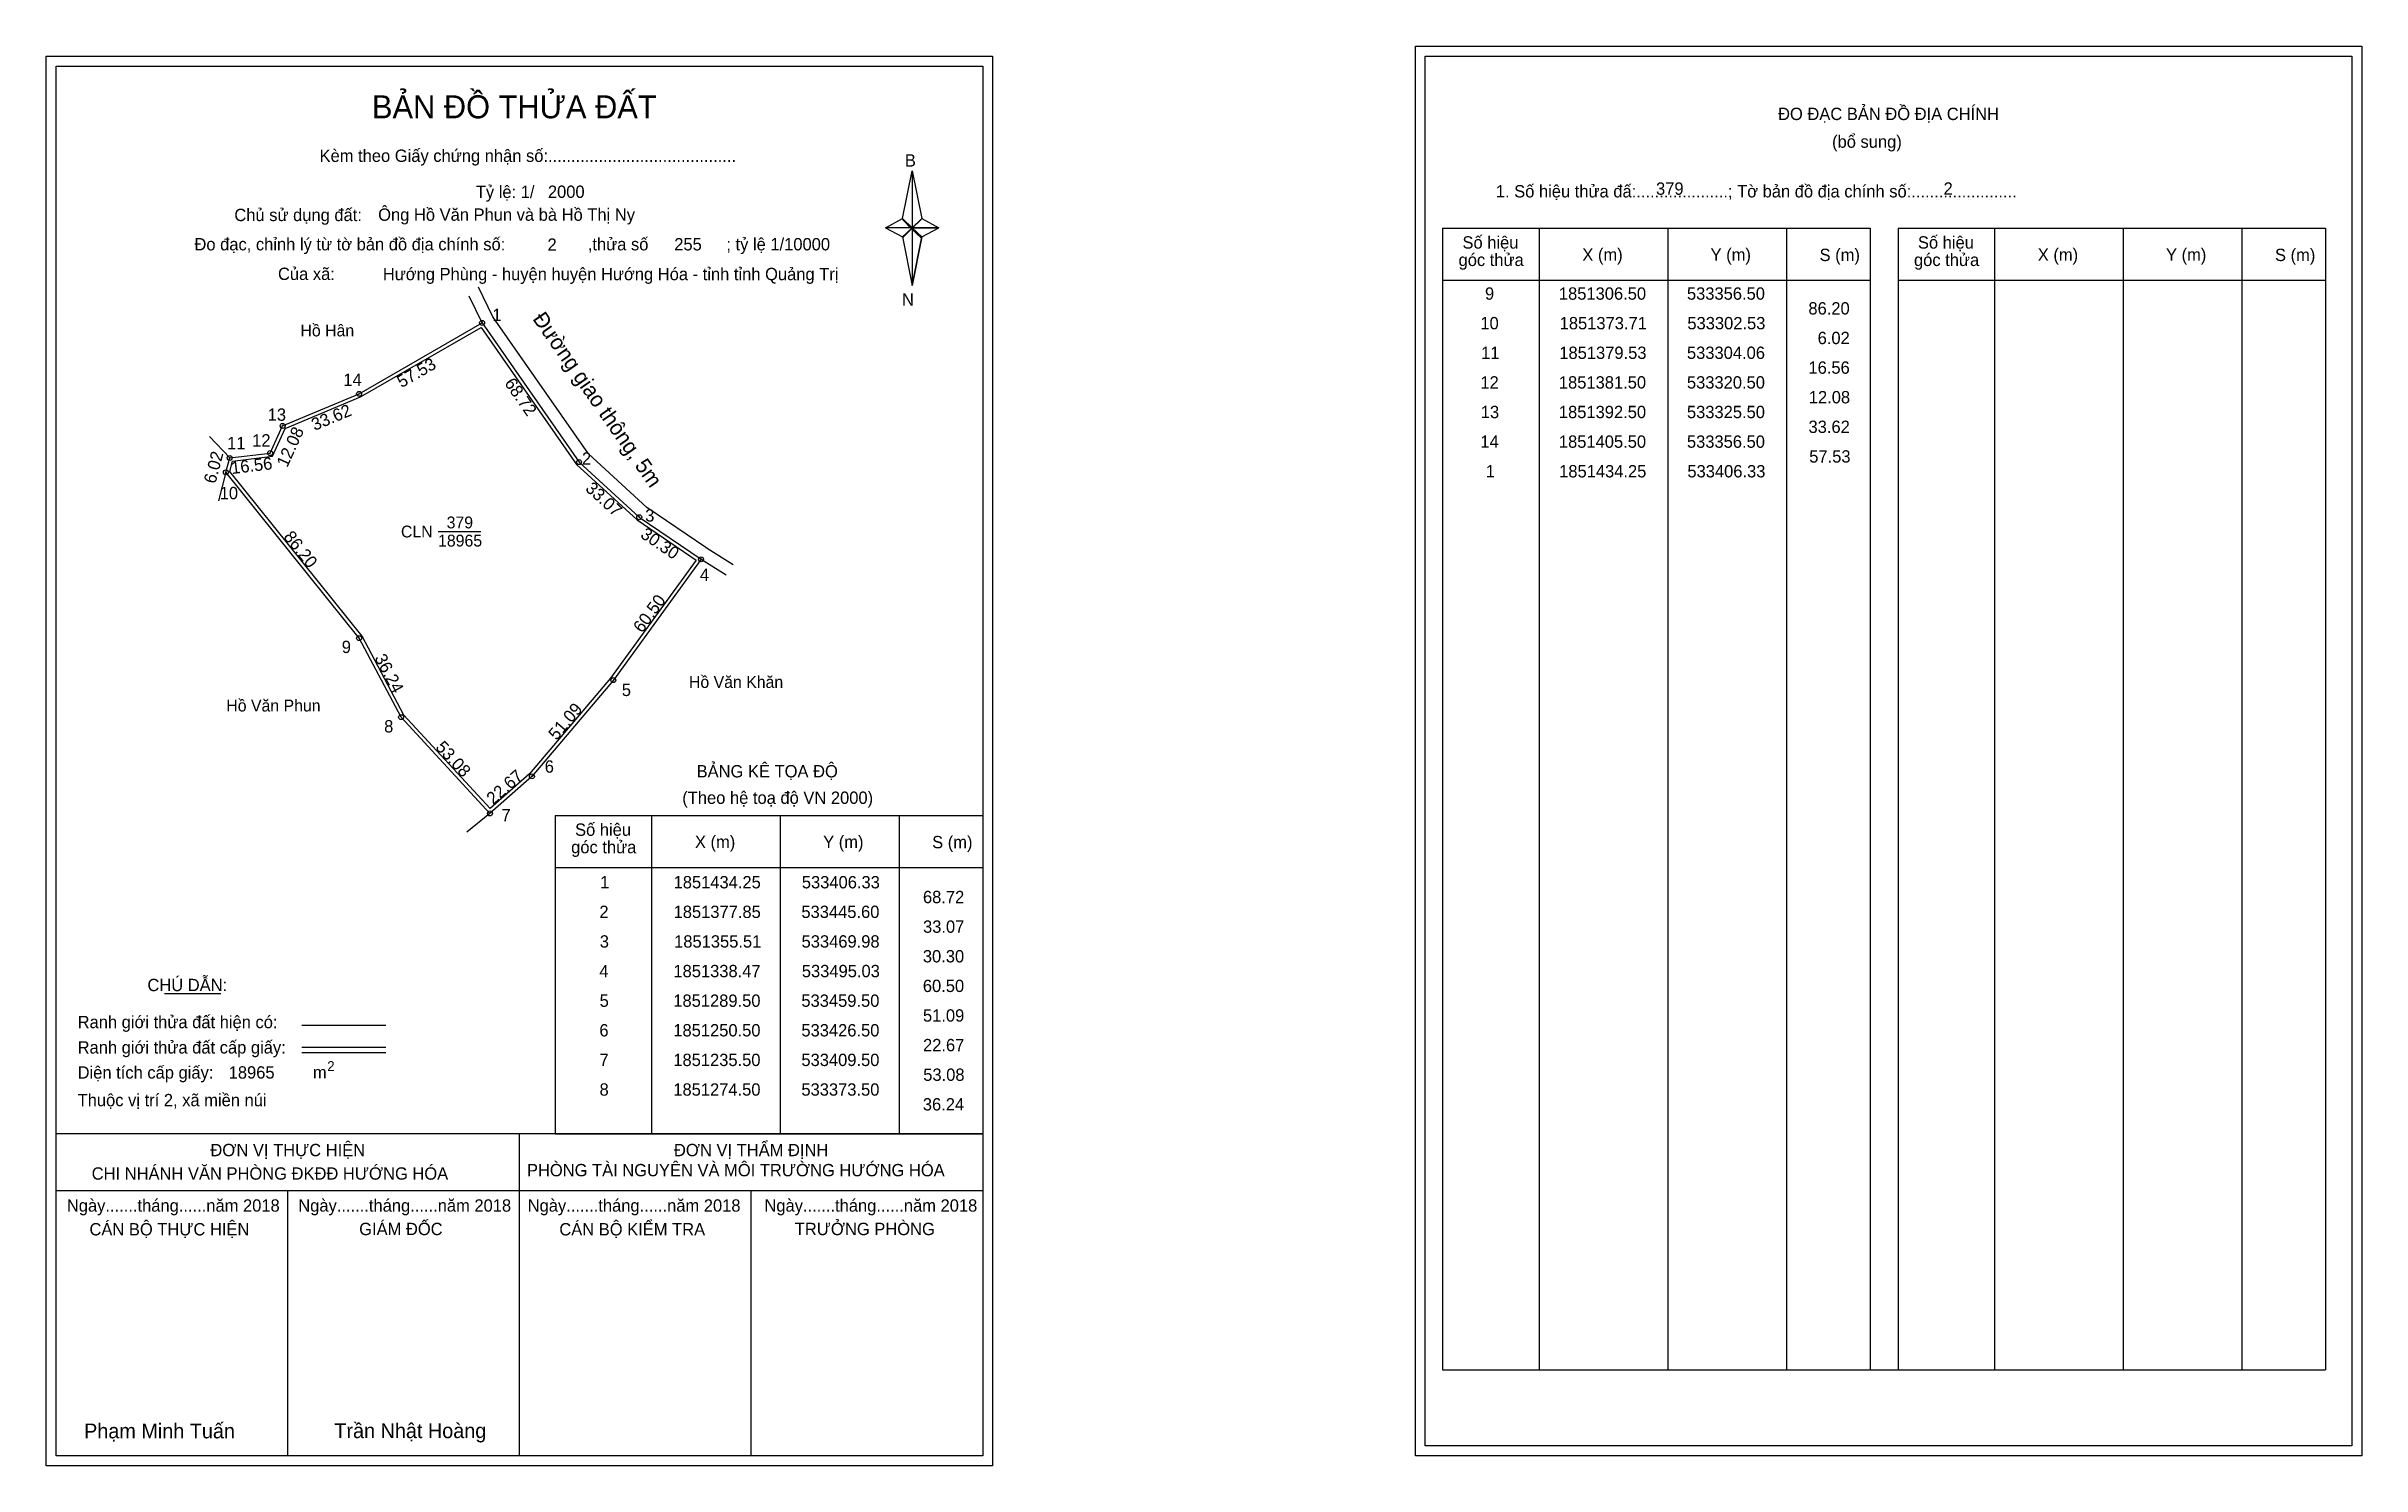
# Model space of a CAD drawing. Extents: x 533230 to 534168, y 1850971 to 1851546.
import ezdxf

# ---------------------------------------------------------------- set-up
doc = ezdxf.new("R2010")
doc.units = 0
for name, color, linetype in [('Level 1', 7, 'Continuous'), ('Level 10', 7, 'Continuous'), ('Level 11', 7, 'Continuous'), ('Level 13', 7, 'Continuous'), ('Level 27', 7, 'Continuous'), ('Level 3', 7, 'Continuous'), ('Level 49', 7, 'Continuous'), ('Level 53', 7, 'Continuous'), ('Level 55', 7, 'Continuous'), ('Level 6', 7, 'Continuous'), ('Level 60', 7, 'Continuous'), ('Level 63', 7, 'Continuous'), ('Level 9', 7, 'Continuous')]:
    doc.layers.add(name, color=color, linetype=linetype)

msp = doc.modelspace()

# ---------------------------------------------------------------- linework, layer by layer
at = {"layer": 'Level 1'}
for p, q in [((533233.77, 1851538.33), (533233.77, 1851538.33)), ((533788.42, 1851542.33), (533788.42, 1851542.33)), ((533576.61, 1851476.57), (533580.55, 1851495.85)), ((533580.55, 1851495.85), (533580.55, 1851472.8)), ((533580.55, 1851495.85), (533584.48, 1851476.57)), ((533569.73, 1851472.8), (533576.61, 1851476.57)), ((533576.61, 1851476.57), (533580.55, 1851472.8)), ((533580.25, 1851472.36), (533576.61, 1851476.13)), ((533580.55, 1851472.8), (533576.61, 1851469.12)), ((533580.25, 1851472.36), (533576.61, 1851468.68)), ((533576.61, 1851468.68), (533580.25, 1851472.36)), ((533576.61, 1851469.12), (533580.55, 1851449.4)), ((533584.19, 1851476.13), (533580.25, 1851472.36)), ((533580.25, 1851472.36), (533584.19, 1851476.13)), ((533584.19, 1851468.68), (533580.25, 1851472.36)), ((533584.48, 1851476.57), (533580.55, 1851472.8)), ((533580.55, 1851472.8), (533580.55, 1851449.4)), ((533580.55, 1851472.8), (533591.37, 1851472.8)), ((533580.55, 1851472.8), (533584.48, 1851469.12)), ((533584.48, 1851469.12), (533580.55, 1851449.4)), ((533584.48, 1851469.12), (533591.37, 1851472.8)), ((533795.48, 1851472.62), (533968.68, 1851472.62)), ((533834.66, 1851010.09), (533834.66, 1851472.62)), ((533886.81, 1851010.09), (533886.81, 1851472.62)), ((533934.75, 1851472.62), (533934.75, 1851010.09)), ((533968.68, 1851472.62), (533968.68, 1851010.09)), ((533980, 1851472.62), (534153.2, 1851472.62)), ((534019.18, 1851010.09), (534019.18, 1851472.62)), ((534071.32, 1851010.09), (534071.32, 1851472.62)), ((534119.27, 1851472.62), (534119.27, 1851010.09)), ((534153.2, 1851472.62), (534153.2, 1851010.09)), ((533795.48, 1851451.57), (533968.68, 1851451.57)), ((533980, 1851451.57), (534153.2, 1851451.57)), ((533435.96, 1851234.68), (533609.16, 1851234.68)), ((533475.14, 1851105.63), (533475.14, 1851234.68)), ((533527.28, 1851105.63), (533527.28, 1851234.68)), ((533575.23, 1851234.68), (533575.23, 1851105.63)), ((533435.96, 1851213.62), (533609.16, 1851213.62)), ((533277.61, 1851162.46), (533300.41, 1851162.46)), ((533333.34, 1851149.66), (533367.36, 1851149.66)), ((533333.34, 1851140.76), (533367.36, 1851140.76)), ((533333.34, 1851138.57), (533367.36, 1851138.57)), ((533447.42, 1851105.63), (533233.77, 1851105.63)), ((533609.16, 1851105.63), (533399.48, 1851105.63)), ((533421.47, 1850975.18), (533421.47, 1851105.63)), ((533435.96, 1851105.62), (533609.16, 1851105.62)), ((533609.17, 1851082.53), (533233.77, 1851082.53)), ((533327.62, 1850975.18), (533327.62, 1851082.53)), ((533515.32, 1850975.18), (533515.32, 1851082.53)), ((533795.48, 1851010.09), (534153.2, 1851010.09)), ((533609.16, 1850975.18), (533609.16, 1850975.18)), ((534163.82, 1850979.18), (534163.82, 1850979.18))]:
    msp.add_line(p, q, dxfattribs=at)
for points in [[(533576.61, 1851476.57), (533580.55, 1851495.85), (533580.55, 1851472.8)], [(533569.73, 1851472.8), (533576.61, 1851469.12), (533580.55, 1851472.8)], [(533580.55, 1851472.8), (533584.48, 1851476.57), (533591.37, 1851472.8)], [(533580.55, 1851472.8), (533580.55, 1851449.4), (533584.48, 1851469.12)]]:
    msp.add_lwpolyline(points, close=True, dxfattribs=at)
at = {"layer": 'Level 10'}
for points in [[(533496.97, 1851343.21), (533473.02, 1851359.49), (533449.4, 1851381.15), (533410.67, 1851436.76), (533404.84, 1851448.78)], [(533508.02, 1851336.25), (533497.91, 1851342.57), (533496.97, 1851343.21)]]:
    msp.add_lwpolyline(points, dxfattribs=at)
for points in [[(533302.53, 1851373.71), (533304.06, 1851379.53), (533320.5, 1851381.5), (533325.5, 1851392.5), (533356.5, 1851405.5), (533406.33, 1851434.25), (533445.6, 1851377.85), (533469.98, 1851355.51), (533495.03, 1851338.47), (533459.5, 1851289.5), (533426.5, 1851250.5), (533409.5, 1851235.5), (533373.5, 1851274.5), (533356.5, 1851306.5)], [(533304.06, 1851374.04), (533305.17, 1851378.25), (533321.45, 1851380.2), (533326.55, 1851391.42), (533357.12, 1851404.24), (533405.92, 1851432.39), (533444.54, 1851376.92), (533469.11, 1851354.41), (533493.05, 1851338.12), (533458.4, 1851290.36), (533425.5, 1851251.48), (533409.6, 1851237.46), (533374.65, 1851275.32), (533357.67, 1851307.27)]]:
    msp.add_lwpolyline(points, close=True, dxfattribs=at)
at = {"layer": 'Level 11'}
for centre in [(533406.33, 1851434.25), (533356.5, 1851405.5), (533325.5, 1851392.5), (533302.53, 1851373.71), (533302.53, 1851373.71), (533304.06, 1851379.53), (533320.5, 1851381.5), (533445.6, 1851377.85), (533469.98, 1851355.51), (533495.03, 1851338.47), (533356.5, 1851306.5), (533459.5, 1851289.5), (533373.5, 1851274.5), (533426.5, 1851250.5), (533409.5, 1851235.5)]:
    msp.add_circle(centre, 1, dxfattribs=at)
at = {"layer": 'Level 27'}
for p, q in [((533406.33, 1851434.25), (533401.09, 1851445.05)), ((533304.06, 1851379.53), (533295.84, 1851388.27)), ((533302.53, 1851373.71), (533299.48, 1851362.1)), ((533495.03, 1851338.47), (533505.21, 1851332.11)), ((533409.5, 1851235.5), (533400.17, 1851227.96))]:
    msp.add_line(p, q, dxfattribs=at)
at = {"layer": 'Level 3'}
for p, q in [((533795.48, 1851472.62), (533795.48, 1851010.09)), ((533980, 1851472.62), (533980, 1851010.09)), ((533435.96, 1851234.68), (533435.96, 1851105.63))]:
    msp.add_line(p, q, dxfattribs=at)
at = {"layer": 'Level 63'}
for points in [[(533784.42, 1851546.33), (534167.82, 1851546.33), (534167.82, 1850975.18), (533784.42, 1850975.18)], [(533229.77, 1851542.33), (533613.17, 1851542.33), (533613.17, 1850971.18), (533229.77, 1850971.18)], [(533233.77, 1851538.33), (533609.17, 1851538.33), (533609.17, 1850975.18), (533233.77, 1850975.18)], [(533788.42, 1851542.33), (534163.82, 1851542.33), (534163.82, 1850979.18), (533788.42, 1850979.18)]]:
    msp.add_lwpolyline(points, close=True, dxfattribs=at)
at = {"layer": 'Level 9'}
msp.add_line((533388.48, 1851349.71), (533405.76, 1851349.71), dxfattribs=at)

# ---------------------------------------------------------------- texts
at = {"layer": 'Level 1'}
for s, height, p in [('BẢN ĐỒ THỬA ĐẤT', 9.3313, (533361.7, 1851517.15)), ('ĐO ĐẠC BẢN ĐỒ ĐỊA CHÍNH', 5, (533931.37, 1851516.45)), ('(bổ sung)', 5, (533953.25, 1851505.21)), ('Kèm theo Giấy chứng nhận số:.........................................', 5, (533340.47, 1851499.49)), ('B', 5, (533577.63, 1851497.6)), ('1. Số hiệu thửa đấ:....................; Tờ bản đồ địa chính số:.......................', 5, (533817.03, 1851485.09)), ('Chủ sử dụng đất:', 5, (533305.95, 1851475.5)), ('Đo đạc, chỉnh lý từ tờ bản đồ địa chính số:                  ,thửa số                 ; tỷ lệ 1/10000', 5, (533289.78, 1851463.64)), ('Số hiệu', 5, (533803.51, 1851464.36)), ('Số hiệu', 5, (533988.03, 1851464.36)), ('góc thửa', 5, (533801.93, 1851457.3)), ('X (m)', 5, (533852.07, 1851459.41)), ('Y (m)', 5, (533904.03, 1851459.41)), ('S (m)', 5, (533948.19, 1851459.31)), ('góc thửa', 5, (533986.44, 1851457.3)), ('X (m)', 5, (534036.59, 1851459.41)), ('Y (m)', 5, (534088.54, 1851459.41)), ('S (m)', 5, (534132.7, 1851459.31)), ('Của xã:', 5, (533323.63, 1851451.64)), ('N', 5, (533576.43, 1851441.26)), ('BẢNG KÊ TỌA ĐỘ', 5, (533493.23, 1851250.08)), ('(Theo hệ toạ độ VN 2000)', 5, (533487.42, 1851239.36)), ('góc thửa', 5, (533442.4, 1851219.35)), ('Số hiệu', 5, (533443.99, 1851226.41)), ('X (m)', 5, (533492.55, 1851221.46)), ('Y (m)', 5, (533544.5, 1851221.46)), ('S (m)', 5, (533588.66, 1851221.36)), ('CHÚ DẪN:', 5, (533270.73, 1851163.47)), ('Ranh giới thửa đất hiện có:', 5, (533242.46, 1851148.47)), ('Ranh giới thửa đất cấp giấy:', 5, (533242.46, 1851138.19)), ('Diện tích cấp giấy:', 5, (533242.46, 1851128.03)), ('m', 5, (533337.78, 1851128.08)), ('2', 4, (533343.57, 1851131.1)), ('Thuộc vị trí 2, xã miền núi', 5, (533242.46, 1851116.83)), ('ĐƠN VỊ THỰC HIỆN', 5, (533296.24, 1851096.59)), ('ĐƠN VỊ THẨM ĐỊNH', 5, (533484.04, 1851096.59)), ('CHI NHÁNH VĂN PHÒNG ĐKĐĐ HƯỚNG HÓA', 5, (533248.15, 1851087.08)), ('PHÒNG TÀI NGUYÊN VÀ MÔI TRƯỜNG HƯỚNG HÓA', 5, (533424.49, 1851088.45)), ('Ngày.......tháng......năm 2018', 5, (533238.1, 1851074.12)), ('Ngày.......tháng......năm 2018', 5, (533331.85, 1851074.12)), ('Ngày.......tháng......năm 2018', 5, (533424.79, 1851074.12)), ('Ngày.......tháng......năm 2018', 5, (533520.71, 1851074.12)), ('CÁN BỘ THỰC HIỆN', 5, (533247.26, 1851064.49)), ('GIÁM ĐỐC', 5, (533356.53, 1851064.61)), ('CÁN BỘ KIỂM TRA', 5, (533437.61, 1851064.49)), ('TRƯỞNG PHÒNG', 5, (533532.99, 1851064.61)), ('Phạm Minh Tuấn', 6, (533245.08, 1850982.26)), ('Trần Nhật Hoàng', 6, (533346.47, 1850982.36))]:
    msp.add_text(s, height=height, dxfattribs=at).set_placement(p)
at = {"layer": 'Level 11'}
msp.add_text('Tỷ lệ: 1/', height=5, dxfattribs=at).set_placement((533403.78, 1851484.86))
at = {"layer": 'Level 13'}
for s, p in [('379', (533391.95, 1851350.99)), ('CLN', (533373.45, 1851347.31)), ('18965', (533388.48, 1851343.63))]:
    msp.add_text(s, height=4.8, dxfattribs=at).set_placement(p)
at = {"layer": 'Level 49'}
for s, height, rotation, p in [('Đường giao thông, 5m', 6.25, 304.84859, (533426.55, 1851435.9)), ('57.53', 5, 29.9833, (533373.68, 1851407.77)), ('68.72', 5, 304.84859, (533415.15, 1851409.77)), ('33.62', 5, 22.75098, (533338.46, 1851390.47)), ('12.08', 5, 65.55605, (533327.37, 1851375.42)), ('6.02', 5, 75.27098, (533298.27, 1851368.84)), ('16.56', 5, 6.83315, (533304.95, 1851372.99)), ('33.07', 5, 317.5002, (533447.83, 1851366.65)), ('86.20', 5, 308.76466, (533325.64, 1851347.48)), ('30.30', 5, 325.77491, (533470.1, 1851347.57)), ('60.50', 5, 54.03738, (533471.17, 1851308.3)), ('36.24', 5, 297.97947, (533362.57, 1851298.48)), ('51.09', 5, 49.76364, (533436.51, 1851264.81)), ('53.08', 5, 312.70939, (533387.18, 1851262.04)), ('22.67', 5, 41.42367, (533410.83, 1851238.81))]:
    msp.add_text(s, height=height, rotation=rotation, dxfattribs=at).set_placement(p)
at = {"layer": 'Level 53'}
for s, p in [('9', (533812.63, 1851443.65)), ('1851306.50', (533842.57, 1851443.65)), ('533356.50', (533894.45, 1851443.65)), ('86.20', (533943.66, 1851437.65)), ('10', (533810.76, 1851431.65)), ('1851373.71', (533842.89, 1851431.65)), ('533302.53', (533894.63, 1851431.65)), ('11', (533811.08, 1851419.65)), ('1851379.53', (533842.74, 1851419.65)), ('533304.06', (533894.46, 1851419.65)), ('6.02', (533947.4, 1851425.65)), ('12', (533810.78, 1851407.65)), ('1851381.50', (533842.57, 1851407.65)), ('533320.50', (533894.45, 1851407.65)), ('16.56', (533943.68, 1851413.65)), ('12.08', (533943.82, 1851401.65)), ('13', (533810.93, 1851395.65)), ('1851392.50', (533842.57, 1851395.65)), ('533325.50', (533894.45, 1851395.65)), ('33.62', (533943.71, 1851389.65)), ('14', (533810.75, 1851383.65)), ('1851405.50', (533842.57, 1851383.65)), ('533356.50', (533894.45, 1851383.65)), ('1', (533812.93, 1851371.65)), ('1851434.25', (533842.68, 1851371.65)), ('533406.33', (533894.63, 1851371.65)), ('57.53', (533944.01, 1851377.65)), ('1', (533454.15, 1851205.12)), ('1851434.25', (533483.91, 1851205.12)), ('533406.33', (533535.86, 1851205.12)), ('2', (533453.85, 1851193.12)), ('1851377.85', (533483.91, 1851193.12)), ('533445.60', (533535.68, 1851193.12)), ('68.72', (533584.93, 1851199.12)), ('33.07', (533584.96, 1851187.12)), ('3', (533454.01, 1851181.12)), ('1851355.51', (533484.12, 1851181.12)), ('533469.98', (533535.76, 1851181.12)), ('30.30', (533584.89, 1851175.12)), ('4', (533453.83, 1851169.12)), ('1851338.47', (533483.83, 1851169.12)), ('533495.03', (533535.86, 1851169.12)), ('60.50', (533584.89, 1851163.12)), ('5', (533453.94, 1851157.12)), ('1851289.50', (533483.79, 1851157.12)), ('533459.50', (533535.68, 1851157.12)), ('6', (533453.84, 1851145.12)), ('1851250.50', (533483.79, 1851145.12)), ('533426.50', (533535.68, 1851145.12)), ('51.09', (533584.94, 1851151.12)), ('22.67', (533584.96, 1851139.12)), ('7', (533453.87, 1851133.12)), ('1851235.50', (533483.79, 1851133.12)), ('533409.50', (533535.68, 1851133.12)), ('53.08', (533585.05, 1851127.12)), ('8', (533453.91, 1851121.12)), ('1851274.50', (533483.79, 1851121.12)), ('533373.50', (533535.68, 1851121.12)), ('36.24', (533584.88, 1851115.12))]:
    msp.add_text(s, height=5, dxfattribs=at).set_placement(p)
at = {"layer": 'Level 55'}
for s, height, p in [('372', 0.22, (533406.09, 1851434.03)), ('372', 0.22, (533406.09, 1851434.03)), ('1', 0.8, (533406.11, 1851434.25)), ('0', 0.22, (533406.25, 1851434.03)), ('14', 0.8, (533355.93, 1851405.5)), ('372', 0.22, (533356.26, 1851405.28)), ('372', 0.22, (533356.26, 1851405.28)), ('13', 0.8, (533324.96, 1851392.5)), ('372', 0.22, (533325.26, 1851392.28)), ('372', 0.22, (533325.26, 1851392.28)), ('10', 0.8, (533301.96, 1851373.71)), ('11', 0.8, (533303.54, 1851379.53)), ('372', 0.22, (533303.82, 1851379.31)), ('372', 0.22, (533303.82, 1851379.31)), ('0', 0.22, (533303.98, 1851379.31)), ('0', 0.22, (533303.98, 1851379.31)), ('12', 0.8, (533319.93, 1851381.5)), ('372', 0.22, (533320.26, 1851381.28)), ('372', 0.22, (533320.26, 1851381.28)), ('2', 0.8, (533445.33, 1851377.85)), ('0', 0.22, (533445.52, 1851377.63)), ('0', 0.22, (533302.45, 1851373.49)), ('0', 0.22, (533302.45, 1851373.49)), ('0', 0.22, (533302.45, 1851373.49)), ('3', 0.8, (533469.73, 1851355.51)), ('0', 0.22, (533469.9, 1851355.29)), ('4', 0.8, (533494.75, 1851338.47)), ('385', 0.22, (533494.8, 1851338.25)), ('0', 0.22, (533494.95, 1851338.25)), ('9', 0.8, (533356.23, 1851306.5)), ('0', 0.22, (533356.42, 1851306.28)), ('5', 0.8, (533459.24, 1851289.5)), ('385', 0.22, (533459.27, 1851289.28)), ('8', 0.8, (533373.24, 1851274.5)), ('0', 0.22, (533373.42, 1851274.28)), ('6', 0.8, (533426.23, 1851250.5)), ('385', 0.22, (533426.27, 1851250.28)), ('385', 0.22, (533409.27, 1851235.28)), ('7', 0.8, (533409.23, 1851235.5)), ('0', 0.22, (533409.42, 1851235.28))]:
    msp.add_text(s, height=height, dxfattribs=at).set_placement(p)
at = {"layer": 'Level 6'}
for s, p in [('2000', (533432.98, 1851484.9)), ('379', (533881.93, 1851486.17)), ('2', (533998.42, 1851486.21)), ('Ông Hồ Văn Phun và bà Hồ Thị Ny', (533364.21, 1851475.63)), ('2', (533432.82, 1851463.46)), ('255', (533484.17, 1851463.62)), (' Hướng Phùng - huyện huyện Hướng Hóa - tỉnh tỉnh Quảng Trị', (533364.24, 1851451.55)), ('18965', (533303.65, 1851128.04))]:
    msp.add_text(s, height=5, dxfattribs=at).set_placement(p)
at = {"layer": 'Level 60'}
for s, p in [('Hồ Hân', (533332.74, 1851428.79)), ('Hồ Văn Khăn', (533490.13, 1851286.35)), ('Hồ Văn Phun', (533302.69, 1851276.79))]:
    msp.add_text(s, height=4.8, dxfattribs=at).set_placement(p)
at = {"layer": 'Level 9'}
for s, p in [('1', (533410.46, 1851434.98)), ('14', (533350.09, 1851408.73)), ('13', (533319.45, 1851394.59)), ('11', (533303, 1851383.05)), ('12', (533313.18, 1851384.16)), ('2', (533446.78, 1851376.79)), ('10', (533300.01, 1851362.8)), ('3', (533472.41, 1851353.75)), ('4', (533494.53, 1851329.69)), ('9', (533349.47, 1851300.48)), ('5', (533462.93, 1851283.05)), ('8', (533366.64, 1851268.3)), ('6', (533431.7, 1851252)), ('7', (533414.18, 1851232.27))]:
    msp.add_text(s, height=5, dxfattribs=at).set_placement(p)

doc.saveas('drawing.dxf')
